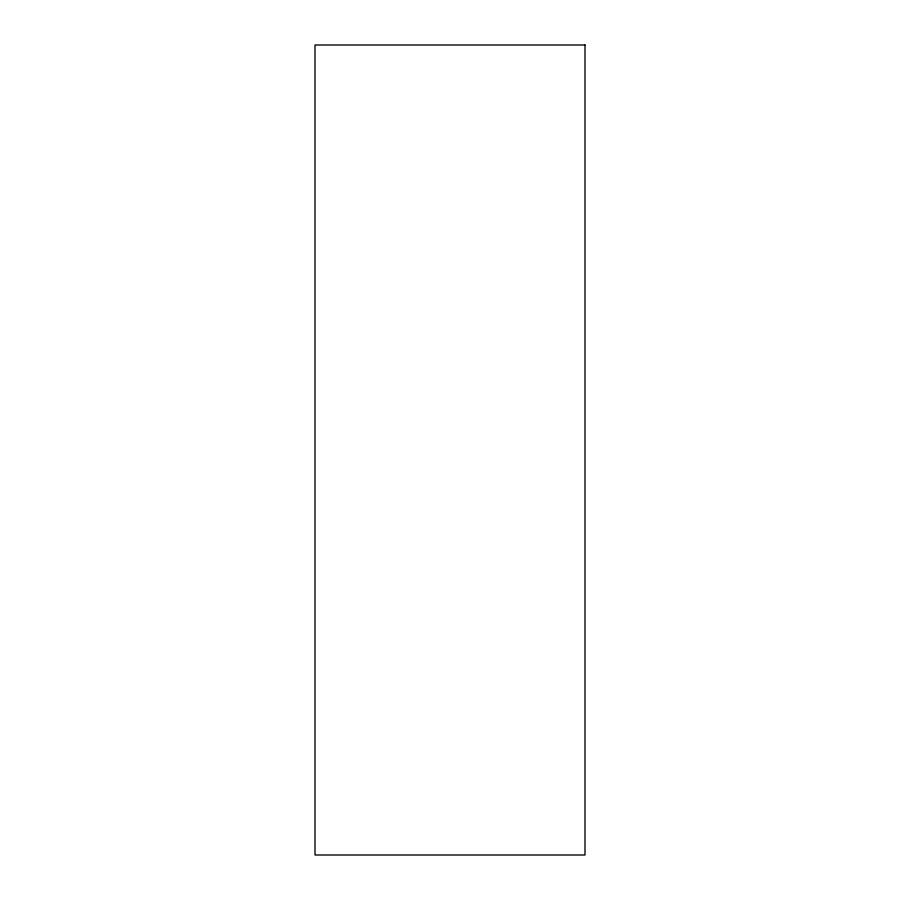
<?xml version="1.0" encoding="UTF-8"?>
<svg xmlns="http://www.w3.org/2000/svg" width="900" height="900" viewBox="0 0 900 900"><rect width="100%" height="100%" fill="white"/><g stroke="black" fill="none" stroke-linecap="round" stroke-linejoin="round"><path stroke-width="1.35" d="M585 45L315 45L315 855L585 855L585 45"/></g></svg>
